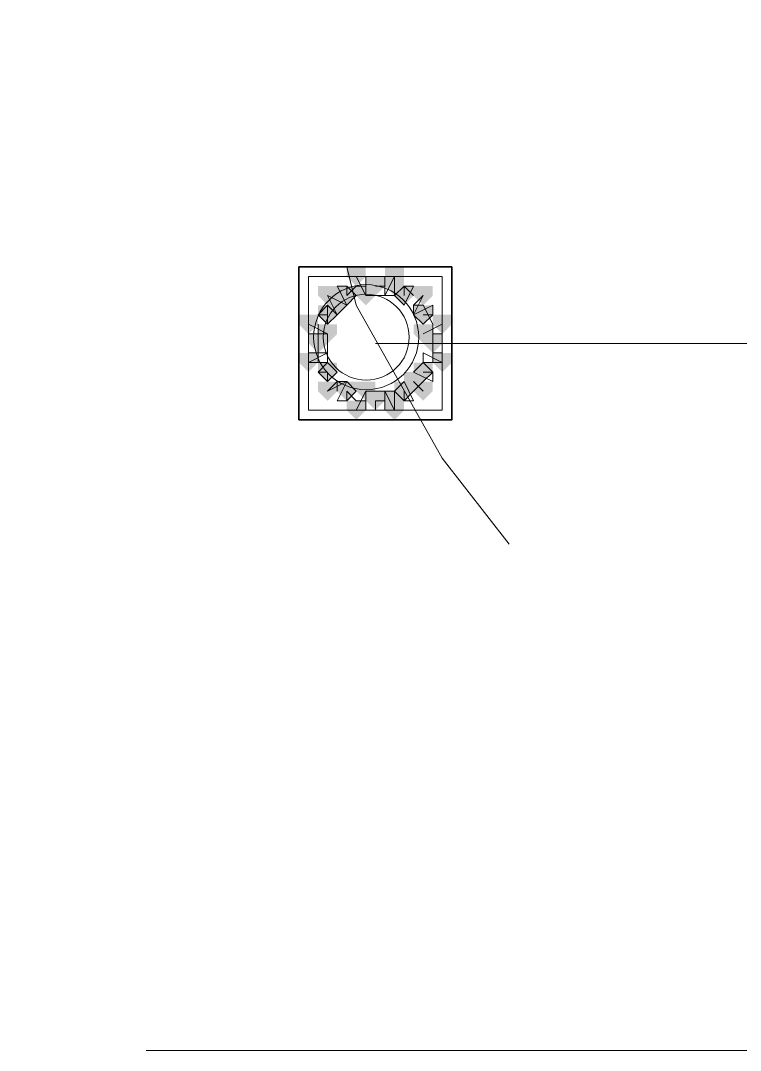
# Model space of a CAD drawing. Header units: millimetres. Extents: x 2315 to 4619, y 1334 to 1897.
# Drawn here: x 3926.3 to 3930.9, y 1534.67 to 1541.26 of the extents above; entities that cross this region are included whole.
import ezdxf

# ---------------------------------------------------------------- set-up
doc = ezdxf.new("R2010")
doc.units = ezdxf.units.MM
doc.linetypes.add('PDF_IMPORT', pattern=[1, 0.8, -0.2])
for name, color, linetype, true_color in [('PDF_10', 7, 'Continuous', 0x00b85c), ('PDF_AXIS', 7, 'Continuous', 0x00b85c), ('PDF_柱构件', 7, 'Continuous', 0x00b85c), ('PDF_转运站初步方案', 7, 'Continuous', 0x00b85c)]:
    doc.layers.add(name, color=color, linetype=linetype, true_color=true_color)
doc.layers.add('PDF_中心线层', color=1, linetype='Continuous')
doc.layers.add('PDF_粗实线层', color=7, linetype='Continuous')

msp = doc.modelspace()

# ---------------------------------------------------------------- hatches: boundary and pattern name
at = {"layer": 'PDF_10', "transparency": 33554559}
for points in [[(3928.5641, 1539.6195), (3928.5031, 1539.6195), (3928.5031, 1539.5584), (3928.5641, 1539.4974), (3928.6252, 1539.5584), (3928.6252, 1539.6195)], [(3928.5641, 1539.6195), (3928.5031, 1539.6195), (3928.5031, 1539.5584), (3928.5641, 1539.4974), (3928.6252, 1539.5584), (3928.6252, 1539.6195)], [(3928.5641, 1539.6195), (3928.5031, 1539.6195), (3928.5031, 1539.5584), (3928.5641, 1539.4974), (3928.6252, 1539.5584), (3928.6252, 1539.6195)], [(3928.3809, 1539.5584), (3928.3198, 1539.5584), (3928.3198, 1539.4974), (3928.3809, 1539.4363), (3928.442, 1539.4974), (3928.442, 1539.5584)], [(3928.3809, 1539.5584), (3928.3198, 1539.5584), (3928.3198, 1539.4974), (3928.3809, 1539.4363), (3928.442, 1539.4974), (3928.442, 1539.5584)], [(3928.7474, 1539.5584), (3928.6863, 1539.5584), (3928.6863, 1539.4974), (3928.7474, 1539.4363), (3928.8085, 1539.4974), (3928.8085, 1539.5584)], [(3928.7474, 1539.5584), (3928.6863, 1539.5584), (3928.6863, 1539.4974), (3928.7474, 1539.4363), (3928.8085, 1539.4974), (3928.8085, 1539.5584)], [(3928.2587, 1539.4363), (3928.1976, 1539.4363), (3928.1976, 1539.3752), (3928.2587, 1539.3141), (3928.3198, 1539.3752), (3928.3198, 1539.4363)], [(3928.2587, 1539.4363), (3928.1976, 1539.4363), (3928.1976, 1539.3752), (3928.2587, 1539.3141), (3928.3198, 1539.3752), (3928.3198, 1539.4363)], [(3928.8695, 1539.4363), (3928.8085, 1539.4363), (3928.8085, 1539.3752), (3928.8695, 1539.3141), (3928.9306, 1539.3752), (3928.9306, 1539.4363)], [(3928.8695, 1539.4363), (3928.8085, 1539.4363), (3928.8085, 1539.3752), (3928.8695, 1539.3141), (3928.9306, 1539.3752), (3928.9306, 1539.4363)], [(3928.1976, 1539.253), (3928.1366, 1539.253), (3928.1366, 1539.192), (3928.1976, 1539.1309), (3928.2587, 1539.192), (3928.2587, 1539.253)], [(3928.1976, 1539.253), (3928.1366, 1539.253), (3928.1366, 1539.192), (3928.1976, 1539.1309), (3928.2587, 1539.192), (3928.2587, 1539.253)], [(3928.1976, 1539.253), (3928.1366, 1539.253), (3928.1366, 1539.192), (3928.1976, 1539.1309), (3928.2587, 1539.192), (3928.2587, 1539.253)], [(3928.9306, 1539.253), (3928.8695, 1539.253), (3928.8695, 1539.192), (3928.9306, 1539.1309), (3928.9917, 1539.192), (3928.9917, 1539.253)], [(3928.9306, 1539.253), (3928.8695, 1539.253), (3928.8695, 1539.192), (3928.9306, 1539.1309), (3928.9917, 1539.192), (3928.9917, 1539.253)], [(3928.2587, 1539.0698), (3928.1976, 1539.0698), (3928.1976, 1539.0087), (3928.2587, 1538.9476), (3928.3198, 1539.0087), (3928.3198, 1539.0698)], [(3928.2587, 1539.0698), (3928.1976, 1539.0698), (3928.1976, 1539.0087), (3928.2587, 1538.9476), (3928.3198, 1539.0087), (3928.3198, 1539.0698)], [(3928.8695, 1539.0698), (3928.8085, 1539.0698), (3928.8085, 1539.0087), (3928.8695, 1538.9476), (3928.9306, 1539.0087), (3928.9306, 1539.0698)], [(3928.8695, 1539.0698), (3928.8085, 1539.0698), (3928.8085, 1539.0087), (3928.8695, 1538.9476), (3928.9306, 1539.0087), (3928.9306, 1539.0698)], [(3928.3809, 1538.9476), (3928.3198, 1538.9476), (3928.3198, 1538.8866), (3928.3809, 1538.8255), (3928.442, 1538.8866), (3928.442, 1538.9476)], [(3928.3809, 1538.9476), (3928.3198, 1538.9476), (3928.3198, 1538.8866), (3928.3809, 1538.8255), (3928.442, 1538.8866), (3928.442, 1538.9476)], [(3928.7474, 1538.9476), (3928.6863, 1538.9476), (3928.6863, 1538.8866), (3928.7474, 1538.8255), (3928.8085, 1538.8866), (3928.8085, 1538.9476)], [(3928.7474, 1538.9476), (3928.6863, 1538.9476), (3928.6863, 1538.8866), (3928.7474, 1538.8255), (3928.8085, 1538.8866), (3928.8085, 1538.9476)], [(3928.5641, 1538.8866), (3928.5031, 1538.8866), (3928.5031, 1538.8255), (3928.5641, 1538.7644), (3928.6252, 1538.8255), (3928.6252, 1538.8866)], [(3928.5641, 1538.8866), (3928.5031, 1538.8866), (3928.5031, 1538.8255), (3928.5641, 1538.7644), (3928.6252, 1538.8255), (3928.6252, 1538.8866)]]:
    msp.add_hatch(color=6, dxfattribs=at).paths.add_polyline_path(points)
at = {"layer": 'PDF_柱构件', "transparency": 33554559}
for points in [[(3928.442, 1539.6806), (3928.3809, 1539.6806), (3928.3809, 1539.6195), (3928.442, 1539.5584), (3928.5031, 1539.6195), (3928.5031, 1539.6806)], [(3928.6863, 1539.6806), (3928.6252, 1539.6806), (3928.6252, 1539.6195), (3928.6863, 1539.5584), (3928.7474, 1539.6195), (3928.7474, 1539.6806)], [(3928.6863, 1539.6195), (3928.6252, 1539.6195), (3928.6252, 1539.5584), (3928.6863, 1539.4974), (3928.7474, 1539.5584), (3928.7474, 1539.6195)], [(3928.2587, 1539.5584), (3928.1976, 1539.5584), (3928.1976, 1539.4974), (3928.2587, 1539.4363), (3928.3198, 1539.4974), (3928.3198, 1539.5584)], [(3928.5031, 1539.5584), (3928.442, 1539.5584), (3928.442, 1539.4974), (3928.5031, 1539.4363), (3928.5641, 1539.4974), (3928.5641, 1539.5584)], [(3928.8695, 1539.5584), (3928.8085, 1539.5584), (3928.8085, 1539.4974), (3928.8695, 1539.4363), (3928.9306, 1539.4974), (3928.9306, 1539.5584)], [(3928.3198, 1539.4974), (3928.2587, 1539.4974), (3928.2587, 1539.4363), (3928.3198, 1539.3752), (3928.3809, 1539.4363), (3928.3809, 1539.4974)], [(3928.1366, 1539.3752), (3928.0755, 1539.3752), (3928.0755, 1539.3141), (3928.1366, 1539.253), (3928.1976, 1539.3141), (3928.1976, 1539.3752)], [(3928.9917, 1539.3752), (3928.9306, 1539.3752), (3928.9306, 1539.3141), (3928.9917, 1539.253), (3929.0528, 1539.3141), (3929.0528, 1539.3752)], [(3928.2587, 1539.3141), (3928.1976, 1539.3141), (3928.1976, 1539.253), (3928.2587, 1539.192), (3928.3198, 1539.253), (3928.3198, 1539.3141)], [(3928.8695, 1539.3141), (3928.8085, 1539.3141), (3928.8085, 1539.253), (3928.8695, 1539.192), (3928.9306, 1539.253), (3928.9306, 1539.3141)], [(3928.1366, 1539.1309), (3928.0755, 1539.1309), (3928.0755, 1539.0698), (3928.1366, 1539.0087), (3928.1976, 1539.0698), (3928.1976, 1539.1309)], [(3928.9917, 1539.1309), (3928.9306, 1539.1309), (3928.9306, 1539.0698), (3928.9917, 1539.0087), (3929.0528, 1539.0698), (3929.0528, 1539.1309)], [(3928.8085, 1539.0087), (3928.7474, 1539.0087), (3928.7474, 1538.9476), (3928.8085, 1538.8866), (3928.8695, 1538.9476), (3928.8695, 1539.0087)], [(3928.2587, 1538.9476), (3928.1976, 1538.9476), (3928.1976, 1538.8866), (3928.2587, 1538.8255), (3928.3198, 1538.8866), (3928.3198, 1538.9476)], [(3928.5031, 1538.9476), (3928.442, 1538.9476), (3928.442, 1538.8866), (3928.5031, 1538.8255), (3928.5641, 1538.8866), (3928.5641, 1538.9476)], [(3928.8695, 1538.9476), (3928.8085, 1538.9476), (3928.8085, 1538.8866), (3928.8695, 1538.8255), (3928.9306, 1538.8866), (3928.9306, 1538.9476)], [(3928.6863, 1538.8866), (3928.6252, 1538.8866), (3928.6252, 1538.8255), (3928.6863, 1538.7644), (3928.7474, 1538.8255), (3928.7474, 1538.8866)], [(3928.442, 1538.8255), (3928.3809, 1538.8255), (3928.3809, 1538.7644), (3928.442, 1538.7033), (3928.5031, 1538.7644), (3928.5031, 1538.8255)], [(3928.6863, 1538.8255), (3928.6252, 1538.8255), (3928.6252, 1538.7644), (3928.6863, 1538.7033), (3928.7474, 1538.7644), (3928.7474, 1538.8255)]]:
    msp.add_hatch(color=6, dxfattribs=at).paths.add_polyline_path(points)
at = {"layer": 'PDF_转运站初步方案', "transparency": 33554559}
for points in [[(3928.5641, 1539.6195), (3928.5031, 1539.6195), (3928.5031, 1539.5584), (3928.5641, 1539.4974), (3928.6252, 1539.5584), (3928.6252, 1539.6195)], [(3928.5641, 1539.6195), (3928.5031, 1539.6195), (3928.5031, 1539.5584), (3928.5641, 1539.4974), (3928.6252, 1539.5584), (3928.6252, 1539.6195)], [(3928.3809, 1539.5584), (3928.3198, 1539.5584), (3928.3198, 1539.4974), (3928.3809, 1539.4363), (3928.442, 1539.4974), (3928.442, 1539.5584)], [(3928.3809, 1539.5584), (3928.3198, 1539.5584), (3928.3198, 1539.4974), (3928.3809, 1539.4363), (3928.442, 1539.4974), (3928.442, 1539.5584)], [(3928.7474, 1539.5584), (3928.6863, 1539.5584), (3928.6863, 1539.4974), (3928.7474, 1539.4363), (3928.8085, 1539.4974), (3928.8085, 1539.5584)], [(3928.7474, 1539.5584), (3928.6863, 1539.5584), (3928.6863, 1539.4974), (3928.7474, 1539.4363), (3928.8085, 1539.4974), (3928.8085, 1539.5584)], [(3928.2587, 1539.4363), (3928.1976, 1539.4363), (3928.1976, 1539.3752), (3928.2587, 1539.3141), (3928.3198, 1539.3752), (3928.3198, 1539.4363)], [(3928.2587, 1539.4363), (3928.1976, 1539.4363), (3928.1976, 1539.3752), (3928.2587, 1539.3141), (3928.3198, 1539.3752), (3928.3198, 1539.4363)], [(3928.8695, 1539.4363), (3928.8085, 1539.4363), (3928.8085, 1539.3752), (3928.8695, 1539.3141), (3928.9306, 1539.3752), (3928.9306, 1539.4363)], [(3928.8695, 1539.4363), (3928.8085, 1539.4363), (3928.8085, 1539.3752), (3928.8695, 1539.3141), (3928.9306, 1539.3752), (3928.9306, 1539.4363)], [(3928.1976, 1539.253), (3928.1366, 1539.253), (3928.1366, 1539.192), (3928.1976, 1539.1309), (3928.2587, 1539.192), (3928.2587, 1539.253)], [(3928.1976, 1539.253), (3928.1366, 1539.253), (3928.1366, 1539.192), (3928.1976, 1539.1309), (3928.2587, 1539.192), (3928.2587, 1539.253)], [(3928.9306, 1539.253), (3928.8695, 1539.253), (3928.8695, 1539.192), (3928.9306, 1539.1309), (3928.9917, 1539.192), (3928.9917, 1539.253)], [(3928.9306, 1539.253), (3928.8695, 1539.253), (3928.8695, 1539.192), (3928.9306, 1539.1309), (3928.9917, 1539.192), (3928.9917, 1539.253)], [(3928.2587, 1539.0698), (3928.1976, 1539.0698), (3928.1976, 1539.0087), (3928.2587, 1538.9476), (3928.3198, 1539.0087), (3928.3198, 1539.0698)], [(3928.2587, 1539.0698), (3928.1976, 1539.0698), (3928.1976, 1539.0087), (3928.2587, 1538.9476), (3928.3198, 1539.0087), (3928.3198, 1539.0698)], [(3928.8695, 1539.0698), (3928.8085, 1539.0698), (3928.8085, 1539.0087), (3928.8695, 1538.9476), (3928.9306, 1539.0087), (3928.9306, 1539.0698)], [(3928.8695, 1539.0698), (3928.8085, 1539.0698), (3928.8085, 1539.0087), (3928.8695, 1538.9476), (3928.9306, 1539.0087), (3928.9306, 1539.0698)], [(3928.3809, 1538.9476), (3928.3198, 1538.9476), (3928.3198, 1538.8866), (3928.3809, 1538.8255), (3928.442, 1538.8866), (3928.442, 1538.9476)], [(3928.3809, 1538.9476), (3928.3198, 1538.9476), (3928.3198, 1538.8866), (3928.3809, 1538.8255), (3928.442, 1538.8866), (3928.442, 1538.9476)], [(3928.7474, 1538.9476), (3928.6863, 1538.9476), (3928.6863, 1538.8866), (3928.7474, 1538.8255), (3928.8085, 1538.8866), (3928.8085, 1538.9476)], [(3928.7474, 1538.9476), (3928.6863, 1538.9476), (3928.6863, 1538.8866), (3928.7474, 1538.8255), (3928.8085, 1538.8866), (3928.8085, 1538.9476)], [(3928.5641, 1538.8866), (3928.5031, 1538.8866), (3928.5031, 1538.8255), (3928.5641, 1538.7644), (3928.6252, 1538.8255), (3928.6252, 1538.8866)], [(3928.5641, 1538.8866), (3928.5031, 1538.8866), (3928.5031, 1538.8255), (3928.5641, 1538.7644), (3928.6252, 1538.8255), (3928.6252, 1538.8866)]]:
    msp.add_hatch(color=6, dxfattribs=at).paths.add_polyline_path(points)

# ---------------------------------------------------------------- linework, layer by layer
at = {"layer": 'PDF_10', "color": 6, "lineweight": 18}
for points in [[(3928.442, 1539.5584), (3928.3809, 1539.4974), (3928.3809, 1539.5584)], [(3928.6252, 1539.5584), (3928.5641, 1539.5584)], [(3928.8085, 1539.4974), (3928.7474, 1539.5584), (3928.7474, 1539.4974)], [(3928.2587, 1539.4363), (3928.2587, 1539.3141)], [(3928.9306, 1539.3141), (3928.8695, 1539.4363)], [(3928.2587, 1539.3752), (3928.1976, 1539.3752)], [(3928.8695, 1539.3752), (3928.9306, 1539.3752)], [(3928.1976, 1539.253), (3928.1976, 1539.1309)], [(3928.9306, 1539.1309), (3928.9306, 1539.253)], [(3928.9306, 1539.192), (3928.9917, 1539.192)], [(3928.1976, 1539.0087), (3928.2587, 1539.0087), (3928.2587, 1538.9476)], [(3928.8695, 1538.9476), (3928.9306, 1539.0087), (3928.8695, 1539.0087)], [(3928.3809, 1538.8255), (3928.3809, 1538.8866), (3928.442, 1538.8255)], [(3928.7474, 1538.8866), (3928.7474, 1538.8255), (3928.8085, 1538.8866)], [(3928.5641, 1538.7644), (3928.5641, 1538.8255), (3928.6252, 1538.8255)]]:
    msp.add_lwpolyline(points, dxfattribs=at)
at = {"layer": 'PDF_AXIS', "color": 6, "lineweight": 18}
msp.add_lwpolyline([(3928.1366, 1538.7644), (3928.1366, 1539.6195), (3928.9917, 1539.6195), (3928.9917, 1538.7644)], close=True, dxfattribs=at)
at = {"layer": 'PDF_中心线层', "color": 5, "linetype": 'PDF_IMPORT', "lineweight": 18, "ltscale": 14.048656}
msp.add_lwpolyline([(3913.0495, 1534.672), (3983.0485, 1534.672), (3983.0485, 1561.6698), (3913.0495, 1561.6698), (3913.0495, 1534.672)], dxfattribs=at)
at = {"layer": 'PDF_中心线层', "color": 6, "lineweight": 18}
for points in [[(3929.4193, 1537.9093), (3928.9917, 1538.459), (3928.442, 1539.4363), (3928.3809, 1539.6806)], [(3939.4977, 1539.192), (3928.5641, 1539.192)]]:
    msp.add_lwpolyline(points, dxfattribs=at)
at = {"layer": 'PDF_柱构件', "color": 6, "lineweight": 18}
for points in [[(3928.442, 1539.6195), (3928.5031, 1539.4974)], [(3928.6252, 1539.4974), (3928.5031, 1539.4974), (3928.5031, 1539.6195), (3928.6252, 1539.6195)], [(3928.6863, 1539.6195), (3928.6863, 1539.4974), (3928.6252, 1539.4974)], [(3928.442, 1539.4974), (3928.3809, 1539.4363), (3928.3198, 1539.5584), (3928.3809, 1539.5584)], [(3928.7474, 1539.4363), (3928.6863, 1539.4974), (3928.7474, 1539.5584), (3928.8085, 1539.5584)], [(3928.2587, 1539.4974), (3928.3809, 1539.4363), (3928.3198, 1539.3752)], [(3928.8695, 1539.4974), (3928.8085, 1539.3752), (3928.8085, 1539.4363)], [(3928.3198, 1539.3752), (3928.2587, 1539.3141), (3928.1976, 1539.3752), (3928.2587, 1539.4363)], [(3928.8695, 1539.3141), (3928.8085, 1539.3752), (3928.9306, 1539.4363), (3928.9306, 1539.3752)], [(3928.1366, 1539.3141), (3928.2587, 1539.253)], [(3928.9917, 1539.3141), (3928.8695, 1539.253)], [(3928.2587, 1539.253), (3928.2587, 1539.1309), (3928.1366, 1539.1309), (3928.1366, 1539.253)], [(3928.9306, 1539.1309), (3928.9306, 1539.253), (3928.9917, 1539.253), (3928.9917, 1539.1309)], [(3928.1366, 1539.0698), (3928.2587, 1539.1309), (3928.2587, 1539.0698)], [(3928.9917, 1539.0698), (3928.8695, 1539.0698), (3928.8695, 1539.1309)], [(3928.2587, 1539.0698), (3928.3198, 1539.0087), (3928.2587, 1538.9476), (3928.1976, 1539.0087)], [(3928.8085, 1539.0087), (3928.8695, 1539.0698), (3928.9306, 1539.0087), (3928.9306, 1538.9476)], [(3928.2587, 1538.8866), (3928.3198, 1538.9476), (3928.3809, 1538.9476)], [(3928.3809, 1538.9476), (3928.442, 1538.8866), (3928.3809, 1538.8255), (3928.3198, 1538.8255)], [(3928.6863, 1538.8866), (3928.7474, 1538.9476), (3928.8085, 1538.8255), (3928.7474, 1538.8255)], [(3928.8695, 1538.8866), (3928.8085, 1538.9476)], [(3928.442, 1538.7644), (3928.5031, 1538.8866)], [(3928.5031, 1538.8866), (3928.6252, 1538.8866), (3928.6252, 1538.7644), (3928.5031, 1538.7644)], [(3928.6863, 1538.7644), (3928.6252, 1538.8866), (3928.6863, 1538.8866)]]:
    msp.add_lwpolyline(points, close=True, dxfattribs=at)
for points in [[(3928.5031, 1539.5584), (3928.442, 1539.5584)], [(3928.8695, 1539.4363), (3928.8085, 1539.4363)], [(3928.1976, 1539.3141), (3928.1976, 1539.253)], [(3928.9306, 1539.253), (3928.9306, 1539.3141)], [(3928.1976, 1539.1309), (3928.1976, 1539.0698)], [(3928.9306, 1539.0698), (3928.9306, 1539.1309)], [(3928.3198, 1538.9476), (3928.3198, 1538.8866)], [(3928.8085, 1538.8866), (3928.8695, 1538.9476)], [(3928.442, 1538.8255), (3928.5031, 1538.8255)]]:
    msp.add_lwpolyline(points, dxfattribs=at)
at = {"layer": 'PDF_粗实线层', "color": 6, "lineweight": 35}
msp.add_lwpolyline([(3928.0755, 1538.7033), (3928.0755, 1539.6806), (3929.0528, 1539.6806), (3929.0528, 1538.7033)], close=True, dxfattribs=at)
at = {"layer": 'PDF_转运站初步方案', "color": 6, "lineweight": 18}
for radius in [0.3359, 0.2749]:
    msp.add_circle((3928.5054, 1539.2318), radius, dxfattribs=at)

doc.saveas('drawing.dxf')
